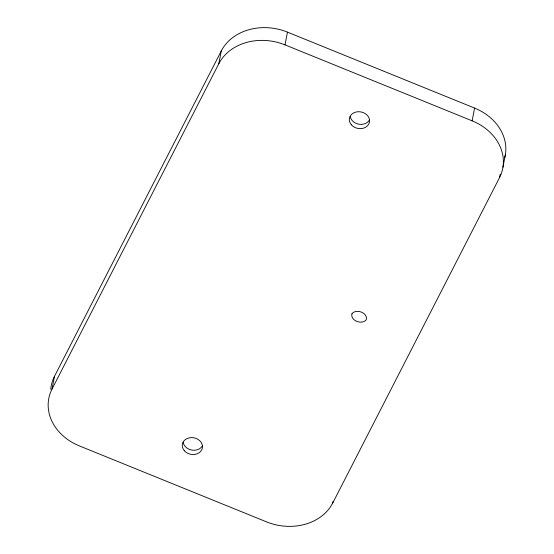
<?xml version="1.0" encoding="UTF-8"?>
<svg xmlns="http://www.w3.org/2000/svg" width="554" height="554" viewBox="0 0 554 554"><rect width="100%" height="100%" fill="white"/><g stroke="black" fill="none" stroke-linecap="round" stroke-linejoin="round"><path stroke-width="0.83" d="M500.179 174.254L499.521 177.654L332.725 503.032A50.94 41.979 10.9 0 1 266.543 521.875L79.409 445.922A50.94 41.979 10.9 0 1 52.021 389.095L54.479 376.346L221.275 50.968A50.94 41.979 10.9 0 1 287.457 32.125L474.591 108.078A50.94 41.979 10.9 0 1 504.715 157.765M52.021 389.095L218.823 63.717L221.275 50.968M218.823 63.717A50.94 41.979 10.9 0 1 284.998 44.874L287.457 32.125M332.725 503.032L333.051 501.328M499.521 177.654A50.94 41.979 10.9 0 0 472.133 120.827L474.591 108.078M502.949 167.218L505.407 154.469M284.998 44.874L472.133 120.827M50.739 389.289A50.94 41.979 10.9 0 1 54.479 376.346M202.549 445.61A10.187 8.393 10.9 0 1 191.864 450.104A10.187 8.393 10.9 0 1 183.145 442.307M369.608 119.733A10.187 8.393 10.9 0 1 358.923 124.228A10.187 8.393 10.9 0 1 350.204 116.43M351.922 313.827C350.19 320.828 362.309 325.156 366.298 319.658C368.029 312.664 355.91 308.336 351.922 313.827M184.337 450.714A10.187 8.393 10.9 0 0 201.732 449.862A10.187 8.393 10.9 0 0 191.054 437.612A10.187 8.393 10.9 0 0 184.337 450.714M351.395 124.837A10.187 8.393 10.9 0 0 368.791 123.978A10.187 8.393 10.9 0 0 358.113 111.728A10.187 8.393 10.9 0 0 351.395 124.837"/></g></svg>
